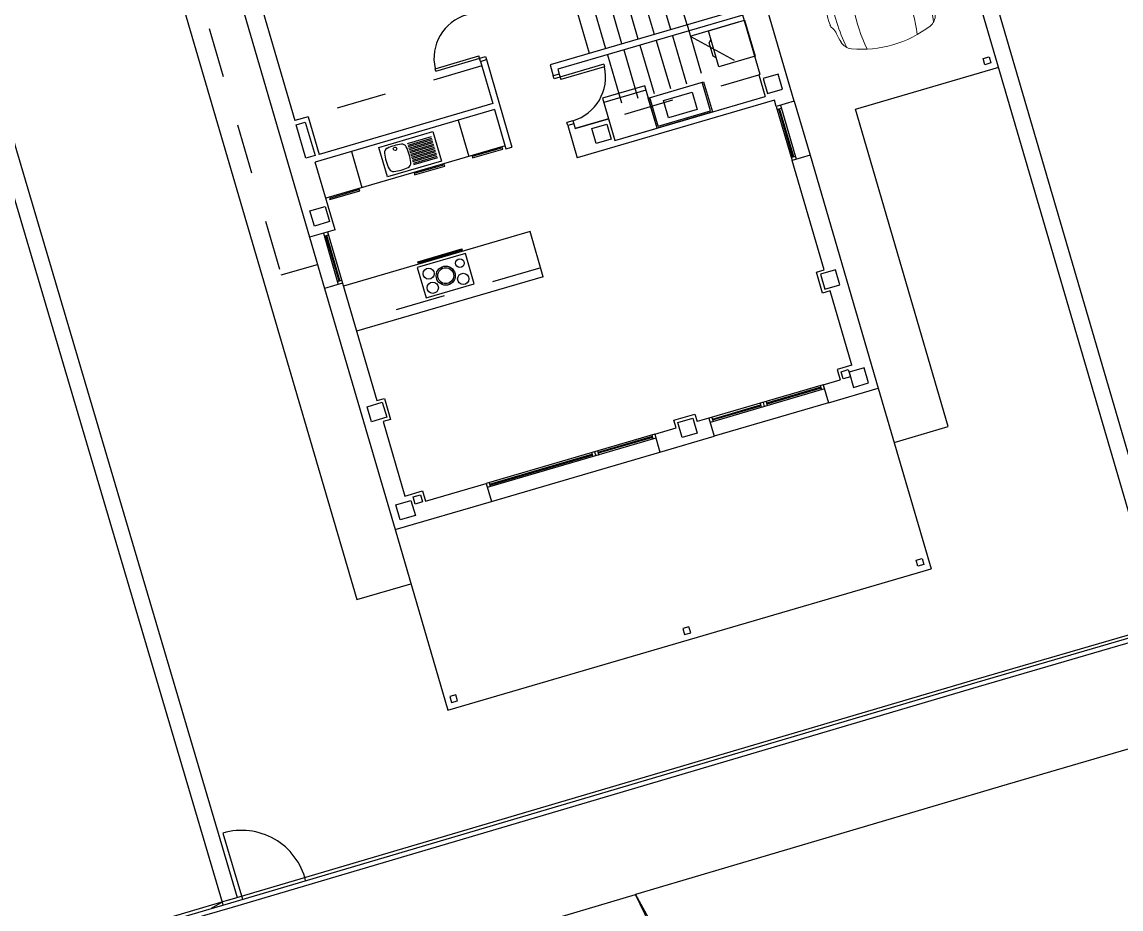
# Model space of a CAD drawing. Header units: millimetres. Extents: x 441061 to 442903, y 4515148 to 4515613.
# Drawn here: x 442527.32 to 442529.509, y 4515546.724 to 4515548.492 of the extents above; entities that cross this region are included whole.
import ezdxf

# ---------------------------------------------------------------- set-up
doc = ezdxf.new("R2010")
doc.units = ezdxf.units.MM
doc.linetypes.add('CONTINUA', pattern=[0])
doc.linetypes.add('RAYITAS', pattern=[0.375, 0.25, -0.125])
for name, color, linetype in [('01_mono BAJA', 2, 'Continuous'), ('01_piscinas', 254, 'Continuous'), ('01_proyección', 4, 'RAYITAS')]:
    doc.layers.add(name, color=color, linetype=linetype)
doc.layers.add('01_muebles_B', color=254, linetype='Continuous', lineweight=5)

# ---------------------------------------------------------------- blocks, each defined once
blk = doc.blocks.new('A$C48161785')
at = {"layer": '01_mono BAJA', "color": 254, "linetype": 'CONTINUA'}
for p, q in [((0, 12.5), (0, 7.855)), ((8.025, 7.77, 0), (8.025, 12.5)), ((0.3, 12.075), (0.3, 9.705)), ((5.105, 9.415), (5.105, 10.4)), ((5.375, 9.415), (5.375, 10.4)), ((5.645, 9.415), (5.645, 10.4)), ((5.915, 9.415), (5.915, 10.4)), ((6.185, 9.415), (6.185, 10.4)), ((6.455, 9.415), (6.455, 10.4)), ((6.725, 9.415), (6.725, 10.4)), ((2.676, 9.831), (2.676, 9.872)), ((2.676, 9.872), (3.4, 9.872)), ((2.676, 9.831), (3.5, 9.831)), ((3.4, 9.781), (3.4, 9.872)), ((3.5, 9.831), (3.5, 9.781)), ((0.52, 9.705), (0.3, 9.705)), ((0.52, 9.705), (0.52, 9.08)), ((3.4, 9.781), (3.4, 9.08)), ((3.4, 9.781), (3.5, 9.781)), ((3.5, 9.781), (3.5, 8.33)), ((7.625, 9.415, 0), (4.45, 9.415, 0)), ((4.45, 9.415, 0), (4.45, 9.235, 0)), ((4.45, 9.415, 0), (4.45, 9.235, 0)), ((7.625, 9.315, 0), (4.55, 9.315, 0)), ((4.55, 9.315, 0), (4.55, 9.235, 0)), ((4.55, 9.315, 0), (4.55, 9.235, 0)), ((7.625, 8.33), (7.625, 9.315)), ((4.55, 9.235, 0), (4.45, 9.235, 0)), ((4.45, 9.185, 0), (4.45, 9.235, 0)), ((5.274, 9.185, 0), (4.45, 9.185, 0)), ((4.55, 9.235, 0), (4.55, 9.144, 0)), ((5.274, 9.144, 0), (4.55, 9.144, 0)), ((5.274, 9.185, 0), (5.274, 9.144, 0)), ((3.4, 8.98), (0.425, 8.98)), ((0.425, 7.855), (0.425, 8.98)), ((3.4, 9.08), (0.52, 9.08)), ((1.025, 8.98), (1.025, 8.38)), ((2.8, 8.98), (2.8, 8.38)), ((3.4, 8.98), (3.4, 8.33)), ((1.462, 8.43, 0), (1.462, 8.92, 0)), ((1.462, 8.92, 0), (2.362, 8.92, 0)), ((1.921, 8.85, 0), (2.317, 8.85, 0)), ((1.921, 8.825, 0), (2.317, 8.825, 0)), ((1.921, 8.8, 0), (2.317, 8.8, 0)), ((1.921, 8.775, 0), (2.317, 8.775, 0)), ((2.362, 8.92, 0), (2.362, 8.43, 0)), ((1.921, 8.75, 0), (2.317, 8.75, 0)), ((1.921, 8.725, 0), (2.317, 8.725, 0)), ((1.921, 8.7, 0), (2.317, 8.7, 0)), ((1.921, 8.675, 0), (2.317, 8.675, 0)), ((1.921, 8.65, 0), (2.317, 8.65, 0)), ((1.921, 8.625, 0), (2.317, 8.625, 0)), ((1.921, 8.6, 0), (2.317, 8.6, 0)), ((5.805, 8.6, 0), (5.105, 8.6, 0)), ((2.362, 8.43, 0), (1.462, 8.43, 0)), ((1.921, 8.575, 0), (2.317, 8.575, 0)), ((1.921, 8.55, 0), (2.317, 8.55, 0)), ((1.921, 8.525, 0), (2.317, 8.525, 0)), ((1.921, 8.5, 0), (2.317, 8.5, 0)), ((4.45, 8.41, 0), (4.45, 8.46, 0)), ((4.55, 8.46, 0), (4.45, 8.46, 0)), ((4.45, 8.41, 0), (4.45, 7.87, 0)), ((4.55, 8.41, 0), (4.45, 8.41, 0)), ((4.55, 8.46, 0), (4.55, 8.41, 0)), ((4.55, 8.41, 0), (4.55, 8.33, 0)), ((5.83, 7.995, 0), (5.83, 8.47, 0)), ((6.7, 7.995, 0), (6.7, 8.47, 0)), ((3.4, 8.38), (0.425, 8.38)), ((3.4, 8.33), (3.5, 8.33)), ((5.105, 8.33), (4.55, 8.33)), ((4.55, 8.33), (5.105, 8.33)), ((5.105, 8.33), (5.105, 7.97, 0)), ((7.625, 8.33), (7.6, 8.33)), ((7.625, 8.33), (7.6, 8.33)), ((7.6, 8.33), (7.6, 7.97)), ((5.105, 7.97, 0), (7.6, 7.97, 0)), ((5.83, 7.995, 0), (6.7, 7.995, 0)), ((0.425, 7.855), (0, 7.855)), ((0, 7.855), (0, 7.005)), ((0.23, 7.855), (0.23, 7.005)), ((0.23, 7.805), (0.3, 7.805)), ((0.258, 7.055), (0.258, 7.805)), ((0.272, 7.055), (0.272, 7.805)), ((0.3, 7.855), (0.3, 7.005)), ((7.725, 7.87, 0), (4.45, 7.87, 0)), ((7.725, 7.77, 0), (7.725, 7.87)), ((8.025, 7.77, 0), (7.725, 7.77, 0)), ((7.725, 7.77, 0), (7.725, 6.87, 0)), ((7.725, 7.72, 0), (7.795, 7.72, 0)), ((7.753, 6.92, 0), (7.753, 7.72, 0)), ((7.767, 6.92, 0), (7.767, 7.72, 0)), ((7.795, 7.77, 0), (7.795, 6.87, 0)), ((8.025, 7.77, 0), (8.025, 6.87, 0)), ((0.23, 7.055), (0.3, 7.055)), ((0.3, 7.005), (0, 7.005)), ((0, 7.005), (0, 3)), ((0.3, 7.005), (0.3, 5.055)), ((3.4, 6.955), (0.3, 6.955)), ((3.4, 6.205), (3.4, 6.955)), ((7.725, 6.92, 0), (7.795, 6.92, 0)), ((8.025, 6.87, 0), (7.725, 6.87, 0)), ((7.725, 5.055), (7.725, 6.87, 0)), ((8.025, 6.87, 0), (8.025, 3, 0)), ((3.4, 6.205), (0.3, 6.205)), ((7.6, 4.705), (7.6, 5.055)), ((7.6, 5.055), (7.725, 5.055)), ((0.3, 4.705), (0.3, 3.47)), ((7.725, 4.705), (7.6, 4.705)), ((7.725, 3.47), (7.725, 4.705)), ((0.3, 3.47), (0.595, 3.47)), ((0.595, 3.47), (0.595, 3.3)), ((7.725, 3.47), (7.48, 3.47)), ((7.48, 3.47), (7.48, 3.3, 0)), ((0.595, 3.3), (1.6, 3.3, 0)), ((1.6, 3.3, 0), (1.6, 3, 0)), ((4.4, 3.3, 0), (1.6, 3.3, 0)), ((4.4, 3.23, 0), (1.6, 3.23, 0)), ((1.65, 3.3, 0), (1.65, 3.23, 0)), ((1.65, 3.272, 0), (3.35, 3.272, 0)), ((1.65, 3.258, 0), (3.35, 3.258, 0)), ((3.35, 3.3, 0), (3.35, 3.23, 0)), ((3.4, 3.3, 0), (3.4, 3.23, 0)), ((3.45, 3.3, 0), (3.45, 3.23, 0)), ((4.35, 3.272, 0), (3.45, 3.272, 0)), ((4.35, 3.258, 0), (3.45, 3.258, 0)), ((4.35, 3.3, 0), (4.35, 3.23, 0)), ((4.4, 3.3, 0), (4.755, 3.3, 0)), ((4.4, 3.3, 0), (4.4, 3, 0)), ((5.3, 3.3, 0), (5.105, 3.3, 0)), ((7.2, 3.3, 0), (5.3, 3.3, 0)), ((5.3, 3.3, 0), (5.3, 3, 0)), ((7.2, 3.23, 0), (5.3, 3.23, 0)), ((5.35, 3.3, 0), (5.35, 3.23, 0)), ((5.35, 3.272, 0), (6.15, 3.272, 0)), ((5.35, 3.258, 0), (6.15, 3.258, 0)), ((6.15, 3.3, 0), (6.15, 3.23, 0)), ((6.2, 3.3, 0), (6.2, 3.23, 0)), ((6.25, 3.3, 0), (6.25, 3.23, 0)), ((7.15, 3.272, 0), (6.25, 3.272, 0)), ((7.15, 3.258, 0), (6.25, 3.258, 0)), ((7.15, 3.3, 0), (7.15, 3.23, 0)), ((7.2, 3.3, 0), (7.48, 3.3, 0)), ((7.2, 3.3, 0), (7.48, 3.3, 0)), ((7.2, 3.3, 0), (7.2, 3, 0)), ((0, 3), (1.6, 3)), ((0, 3), (0, 0)), ((0, 3), (1.6, 3, 0)), ((1.6, 3, 0), (4.4, 3, 0)), ((4.4, 3, 0), (5.3, 3, 0)), ((7.2, 3, 0), (5.3, 3, 0)), ((7.2, 3, 0), (8.025, 3)), ((8.025, 3), (8.025, 0)), ((0, 0, 0), (8.025, 0))]:
    blk.add_line(p, q, dxfattribs=at)
for points in [[(0.3, 9.635), (0.45, 9.635), (0.45, 9.08), (0.3, 9.08)], [(0.375, 8.005), (0.125, 8.005), (0.125, 8.255), (0.375, 8.255), (0.375, 8.005)], [(0.478, 8.36), (0.478, 8.34), (0.978, 8.34), (0.978, 8.36)], [(2.85, 8.36), (2.85, 8.34), (3.35, 8.34), (3.35, 8.36)], [(5.055, 8.005), (4.805, 8.005), (4.805, 8.255), (5.055, 8.255), (5.055, 8.005)], [(7.65, 8.005), (7.9, 8.005), (7.9, 8.255), (7.65, 8.255), (7.65, 8.005)], [(0.375, 4.755), (0.125, 4.755), (0.125, 5.005), (0.375, 5.005), (0.375, 4.755)], [(7.65, 4.755), (7.9, 4.755), (7.9, 5.005), (7.65, 5.005), (7.65, 4.755)], [(0.375, 3.125), (0.125, 3.125), (0.125, 3.375), (0.375, 3.375), (0.375, 3.125)], [(0.425, 3.42), (0.545, 3.42), (0.545, 3.3), (0.425, 3.3)], [(5.055, 3.125), (4.805, 3.125), (4.805, 3.375), (5.055, 3.375), (5.055, 3.125)], [(7.53, 3.42), (7.65, 3.42), (7.65, 3.3), (7.53, 3.3)], [(7.65, 3.125), (7.9, 3.125), (7.9, 3.375), (7.65, 3.375), (7.65, 3.125)], [(7.835, 0.2), (7.935, 0.2), (7.935, 0.1), (7.835, 0.1)]]:
    blk.add_lwpolyline(points, close=True, dxfattribs=at)
at = {"layer": '01_mono BAJA', "color": 254, "linetype": 'CONTINUA', "elevation": 0}
for points in [[(7.025, 9.23), (7.625, 9.23), (7.625, 8.63), (7.025, 8.63)], [(5.105, 8.67), (5.105, 7.97), (5.805, 7.97), (5.805, 8.67)], [(5.805, 8.47), (6.725, 8.47), (6.725, 7.97), (5.805, 7.97)], [(1.887, 8.36), (1.887, 8.34), (2.387, 8.34), (2.387, 8.36)], [(6.029, 8.363), (6.501, 8.363), (6.501, 8.077), (6.029, 8.077)], [(1.512, 6.408), (2.312, 6.408), (2.312, 6.908), (1.512, 6.908)], [(2.28, 6.975), (1.545, 6.975), (1.545, 6.995), (2.28, 6.995)], [(0.19, 0.2), (0.09, 0.2), (0.09, 0.1), (0.19, 0.1)], [(4.062, 0.2), (3.962, 0.2), (3.962, 0.1), (4.062, 0.1)]]:
    blk.add_lwpolyline(points, close=True, dxfattribs=at)
blk.add_lwpolyline([(7.025, 8.78), (6.985, 8.82), (6.985, 9.04), (7.025, 9.08)], dxfattribs=at)
at = {"layer": '01_mono BAJA', "color": 254, "linetype": 'CONTINUA'}
for points in [[(0.3, 5.055), (0.425, 5.055), (0.425, 4.705), (0.3, 4.705)], [(4.755, 3.3), (4.755, 3.425), (5.105, 3.425), (5.105, 3.3)]]:
    blk.add_lwpolyline(points, dxfattribs=at)
for centre, radius in [((1.704, 8.825, 0), 0.0275), ((1.66, 6.765, 0), 0.089), ((2.185, 6.785, 0), 0.0693), ((1.912, 6.658, 0), 0.152), ((1.912, 6.658, 0), 0.127), ((1.66, 6.531, 0), 0.089), ((2.165, 6.531, 0), 0.089)]:
    blk.add_circle(centre, radius, dxfattribs=at)
for centre, radius, start, end in [((3.4, 9.831), 0.725, 90, 176.7242), ((4.55, 9.185, 0), 0.725, 270, 356.7242), ((2.262, 8.675, 0), 0.75, 169.8852, 190.1148), ((1.598, 8.794, 0), 0.075, 99.0787, 169.8852), ((1.704, 8.127, 0), 0.75, 80.9213, 99.0787), ((1.811, 8.794, 0), 0.075, 10.1148, 80.9213), ((1.146, 8.675, 0), 0.75, 349.8852, 10.1148), ((1.598, 8.557, 0), 0.075, 190.1148, 260.9213), ((1.704, 9.223, 0), 0.75, 260.9213, 279.0787), ((1.811, 8.557, 0), 0.075, 279.0787, 349.8852)]:
    blk.add_arc(centre, radius, start, end, dxfattribs=at)
at = {"layer": '01_proyección', "color": 120, "ltscale": 0.25}
for p, q in [((3.4, 9.705), (0.52, 9.705)), ((5.375, 9.315), (5.375, 8.33)), ((5.645, 9.315), (5.645, 8.33)), ((5.915, 9.315), (5.915, 8.33)), ((6.185, 9.315), (6.185, 8.33)), ((6.455, 9.315), (6.455, 8.33)), ((6.725, 9.415), (6.725, 8.33)), ((6.725, 9.23), (7.625, 9.23)), ((6.725, 9.23), (7.625, 8.33)), ((5.375, 8.33), (7.6, 8.33)), ((3.4, 6.355), (0.3, 6.355))]:
    blk.add_line(p, q, dxfattribs=at)
at = {"layer": '01_proyección', "color": 120, "ltscale": 0.25, "elevation": 0}
blk.add_lwpolyline([(8.025, 10.35), (8.325, 10.35), (8.325, 13.1), (-0.6, 13.1), (-0.6, 7.405), (0, 7.405)], dxfattribs=at)
blk = doc.blocks.new('A$C392252A0')
at = {"layer": '01_muebles_B', "color": 254}
for p, q in [((10.715, 8.129), (10.705, 8.127)), ((10.705, 8.127), (10.752, 7.979)), ((10.738, 8.124), (10.715, 8.129)), ((10.775, 8.091), (10.738, 8.124)), ((9.876, 7.976), (9.791, 7.758)), ((10.752, 7.979), (10.798, 7.995)), ((10.773, 7.987), (10.809, 7.914)), ((10.846, 7.92), (10.775, 8.091)), ((8.499, 7.763), (8.397, 7.82)), ((8.605, 7.917), (8.455, 7.893)), ((9.019, 7.811), (8.92, 7.9)), ((9.731, 7.807), (9.031, 7.807)), ((9.201, 7.926), (9.149, 7.807)), ((9.219, 7.928), (9.166, 7.807)), ((9.784, 7.911), (9.748, 7.818)), ((9.913, 7.908), (9.882, 7.828)), ((9.898, 7.807), (9.958, 7.808)), ((10.418, 7.844), (9.958, 7.808)), ((10.418, 7.844), (10.846, 7.92)), ((10.43, 7.798), (10.894, 7.881)), ((8.599, 7.726), (9.971, 7.763)), ((8.599, 7.725), (8.599, 7.201)), ((10.43, 7.798), (9.971, 7.763)), ((8.839, 7.203), (8.537, 7.2)), ((8.537, 7.2), (8.537, 7.193)), ((8.839, 7.19), (8.537, 7.193)), ((8.599, 6.669), (8.599, 7.193)), ((8.499, 6.631), (8.397, 6.573)), ((8.599, 6.668), (9.971, 6.631)), ((9.019, 6.582), (8.92, 6.494)), ((9.731, 6.587), (9.031, 6.587)), ((9.201, 6.468), (9.149, 6.587)), ((9.219, 6.466), (9.166, 6.587)), ((9.784, 6.482), (9.748, 6.576)), ((9.876, 6.418), (9.791, 6.636)), ((9.913, 6.486), (9.882, 6.565)), ((9.898, 6.587), (9.958, 6.585)), ((10.418, 6.55), (9.958, 6.585)), ((10.43, 6.596), (9.971, 6.631)), ((10.418, 6.55), (10.846, 6.473)), ((10.43, 6.596), (10.894, 6.512)), ((8.605, 6.476), (8.455, 6.5)), ((10.705, 6.267), (10.752, 6.414)), ((10.752, 6.414), (10.798, 6.398)), ((10.773, 6.407), (10.809, 6.48)), ((10.846, 6.473), (10.775, 6.303)), ((10.715, 6.265), (10.705, 6.267)), ((10.738, 6.27), (10.715, 6.265)), ((10.775, 6.303), (10.738, 6.27))]:
    blk.add_line(p, q, dxfattribs=at)
for centre, radius, start, end in [((8.751, 7.888), 0.086, 87.4739, 128.6871), ((8.808, 7.907), 0.086, 87.4739, 128.6871), ((8.809, 4.809), 3.183, 82.5975, 89.9397), ((10.099, -28.508), 36.485, 88.9288, 91.3819), ((10.099, -28.508), 36.485, 88.6181, 88.8592), ((11.3, 6.178), 1.816, 87.2886, 100.1742), ((11.389, 7.907), 0.086, 51.3129, 92.5261), ((11.554, 8.112), 0.177, 231.3129, 264.0105), ((10.242, 7.158), 1.952, 160.298, 178.865), ((8.474, 7.733), 0.162, 96.7804, 161.7197), ((8.375, 7.769), 0.0561, 66.6468, 164.8738), ((8.295, 7.436), 0.435, 49.0196, 78.8841), ((8.586, 8.093), 0.177, 275.9895, 308.6871), ((8.929, 7.908), 0.0124, 91.7937, 220.4777), ((10.022, -29.576), 37.513, 90.3882, 91.6701), ((9.031, 7.824), 0.0177, 228.3547, 270), ((9.731, 7.824), 0.0177, 270, 338.7209), ((9.768, 7.918), 0.0177, 338.7209, 90.3882), ((9.897, 7.823), 0.0159, 158.7209, 271.5074), ((9.963, 7.889), 0.0531, 90.2143, 158.7209), ((10.099, -28.508), 36.45, 88.8997, 90.2143), ((10.925, 7.707), 0.177, 21.0532, 100.1701), ((11.313, 4.914), 2.974, 81.2806, 96.1737), ((11.467, 7.285), 0.654, 72.0531, 84.0105), ((11.619, 7.711), 0.203, 22.7994, 75.9629), ((10.216, 7.155), 1.997, 161.6598, 178.7983), ((10.276, 7.152), 1.836, 162.6109, 178.6018), ((8.473, 7.717), 0.0531, 342.7058, 60.706), ((8.545, 7.725), 0.0531, 0, 49.0196), ((8.43, 7.197), 2.089, 0, 16.7318), ((9.874, 7.302), 1.304, 355.3559, 21.0532), ((10.262, 7.197), 1.654, 0, 21.006), ((11.437, 4.633), 2.974, 81.5863, 93.456), ((10.216, 7.239), 1.997, 181.2017, 198.3402), ((10.242, 7.236), 1.952, 181.135, 199.702), ((10.276, 7.242), 1.836, 181.3982, 197.3891), ((8.839, 7.197), 0.0267, 193.7603, 166.2397), ((8.839, 7.197), 0.00662, 270, 90), ((8.43, 7.197), 2.089, 343.2682, 0), ((9.874, 7.091), 1.304, 338.9468, 4.6441), ((10.262, 7.197), 1.654, 338.994, 0), ((8.473, 6.677), 0.0531, 299.294, 17.2942), ((11.437, 9.761), 2.974, 266.544, 278.4137), ((8.474, 6.661), 0.162, 198.2803, 263.2196), ((8.375, 6.625), 0.0561, 195.1262, 293.3532), ((8.295, 6.957), 0.435, 281.1159, 310.9804), ((8.545, 6.669), 0.0531, 310.9804, 0), ((9.031, 6.569), 0.0177, 90, 131.6453), ((9.731, 6.569), 0.0177, 21.2791, 90), ((9.897, 6.571), 0.0159, 88.4926, 201.2791), ((10.925, 6.686), 0.177, 259.8299, 338.9468), ((11.313, 9.479), 2.974, 263.8263, 278.7194), ((11.619, 6.682), 0.203, 284.0371, 337.2006), ((8.586, 6.3), 0.177, 51.3129, 84.0105), ((8.751, 6.506), 0.086, 231.3129, 272.5261), ((8.808, 6.487), 0.086, 231.3129, 272.5261), ((8.809, 9.584), 3.183, 270.0603, 277.4025), ((8.929, 6.486), 0.0124, 139.5223, 268.2063), ((10.022, 43.97), 37.513, 268.3299, 269.6118), ((10.099, 42.902), 36.485, 268.6181, 271.0712), ((9.768, 6.476), 0.0177, 269.6118, 21.2791), ((9.963, 6.505), 0.0531, 201.2791, 269.7857), ((10.099, 42.902), 36.45, 269.7857, 271.1003), ((10.099, 42.902), 36.485, 271.1408, 271.3819), ((11.3, 8.215), 1.816, 259.8258, 272.7114), ((11.389, 6.487), 0.086, 267.4739, 308.6871), ((11.554, 6.282), 0.177, 95.9895, 128.6871), ((11.467, 7.108), 0.654, 275.9895, 287.9469)]:
    blk.add_arc(centre, radius, start, end, dxfattribs=at)
blk = doc.blocks.new('A$C21391103')
at = {"layer": '01_piscinas'}
for p, q in [((126.185, 112.302), (131.732, 93.334)), ((131.492, 93.263), (125.945, 112.232)), ((114.242, 108.784, 0), (118.663, 93.668, 0)), ((110.918, 107.801), (116.518, 88.848)), ((111.158, 107.872), (116.758, 88.919)), ((126.611, 101.486), (128.896, 102.156)), ((128.093, 96.426, 0), (126.611, 101.486)), ((127.229, 96.173, 0), (128.093, 96.426, 0)), ((118.663, 93.668, 0), (119.527, 93.92, 0)), ((128.539, 92.4), (131.612, 93.298)), ((116.645, 88.886), (128.539, 92.4)), ((116.532, 89.947), (116.844, 88.892)), ((116.638, 88.883), (116.208, 88.757)), ((116.518, 88.848), (116.343, 88.745, 0)), ((116.518, 88.848), (116.532, 88.8, 0)), ((116.638, 88.883), (116.645, 88.886)), ((121.389, 88.46, 0), (123.107, 88.97, 0)), ((123.107, 88.97, 0), (130.592, 75.446, 0)), ((129.826, 75.022, 0), (123.107, 88.97, 0)), ((116.208, 88.757), (112.111, 87.549))]:
    blk.add_line(p, q, dxfattribs=at)
blk.add_lwpolyline([(128.675, 102.195), (128.647, 102.291), (128.743, 102.319), (128.771, 102.223)], close=True, dxfattribs=at)
for points in [[(78.519, 98.445), (89.04, 80.853), (89.159, 80.887), (95.126, 82.619), (101.626, 84.496), (106.217, 85.821), (112.127, 87.502), (116.224, 88.709), (116.66, 88.838), (128.554, 92.353), (131.628, 93.251), (131.67, 93.264), (136.85, 94.779, 0.005835), (144.93, 97.099, -0.002257), (145.516, 97.245, -0.002318), (146.117, 97.388, -0.000234), (146.132, 97.392, -0.000109), (146.161, 97.398, -0.024811), (152.684, 98.583, -0.026464), (159.712, 99.172, -0.005162), (161.088, 99.201, -0.022759), (169.41, 98.906), (174.437, 98.6), (190.391, 97.628)], [(78.444, 98.423), (89.005, 80.765), (89.18, 80.815), (95.147, 82.547), (101.647, 84.424), (106.238, 85.749), (112.147, 87.43), (116.245, 88.638), (116.682, 88.766), (128.575, 92.281), (131.649, 93.179), (131.692, 93.192), (136.871, 94.706, 0.005834), (144.95, 97.027, -0.002251), (145.534, 97.172, -0.002318), (146.134, 97.315, -0.000235), (146.15, 97.319, -0.000109), (146.178, 97.325, -0.024812), (152.694, 98.509, -0.026464), (159.714, 99.097, -0.005162), (161.089, 99.126, -0.022761), (169.405, 98.831), (174.432, 98.525), (190.389, 97.553)]]:
    blk.add_lwpolyline(points, format="xyb", dxfattribs=at)
at = {"layer": '01_piscinas', "elevation": 0}
blk.add_lwpolyline([(147.662, 95.992, 0.004391), (146.546, 95.742, 0.000109), (146.519, 95.736, 0.000253), (146.504, 95.732, 0.002322), (145.917, 95.592, 0.002118), (145.382, 95.459, -0.0058), (137.312, 93.142), (132.146, 91.631), (132.103, 91.619), (129.032, 90.721), (123.107, 88.97)], format="xyb", dxfattribs=at)
at = {"layer": '01_piscinas'}
blk.add_arc((116.83, 88.94), 1.05, 13.7508, 106.4603, dxfattribs=at)
at = {"layer": '01_piscinas', "rotation": 16.30065189049539}
blk.add_blockref('A$C48161785', (120.116, 91.905, 0), dxfattribs=at)
at = {"layer": '01_piscinas', "xscale": 1.1, "yscale": 1.1, "zscale": 1.1, "rotation": 286.1616331548201}
blk.add_blockref('A$C392252A0', (115.958, 112.899), dxfattribs=at)

msp = doc.modelspace()

# ---------------------------------------------------------------- block references
at = {"layer": '01_piscinas', "color": 6, "linetype": 'CONTINUA', "xscale": 0.125, "yscale": 0.125, "zscale": 0.125}
msp.add_blockref('A$C21391103', (442513.1537, 4515535.6321), dxfattribs=at)

doc.saveas('drawing.dxf')
